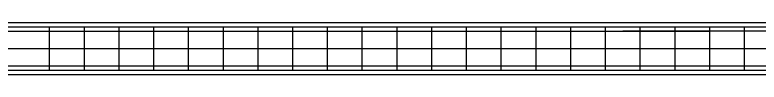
# Model space of a CAD drawing. Extents: x -341000 to 1341000, y 175 to 1868317.
# Drawn here: x 500000 to 928410, y 985000 to 1015000 of the extents above; entities that cross this region are included whole.
import ezdxf

# ---------------------------------------------------------------- set-up
doc = ezdxf.new("R2010")
doc.units = 0
doc.layers.add('Level 1', color=7, linetype='Continuous')
doc.layers.add('Level 7', color=7, linetype='Continuous')

# ---------------------------------------------------------------- blocks, each defined once
blk = doc.blocks.new('COMPRS0004')
at = {"layer": 'Level 7'}
for p, q in [((20000, -12500), (20000, 12500)), ((40000, -12500), (40000, 12500)), ((60000, -12500), (60000, 12500)), ((80000, -12500), (80000, 12500)), ((100000, -12500), (100000, 12500)), ((120000, -12500), (120000, 12500)), ((140000, -12500), (140000, 12500)), ((160000, -12500), (160000, 12500)), ((180000, -12500), (180000, 12500)), ((200000, -12500), (200000, 12500)), ((220000, -12500), (220000, 12500)), ((240000, -12500), (240000, 12500)), ((260000, -12500), (260000, 12500)), ((280000, -12500), (280000, 12500)), ((300000, -12500), (300000, 12500)), ((320000, -12500), (320000, 12500)), ((340000, -12500), (340000, 12500)), ((360000, -12500), (360000, 12500)), ((380000, -12500), (380000, 12500)), ((400000, -12500), (400000, 12500)), ((420000, -12500), (420000, 12500))]:
    blk.add_line(p, q, dxfattribs=at)

msp = doc.modelspace()

# ---------------------------------------------------------------- linework, layer by layer
at = {"layer": 'Level 1'}
msp.add_lwpolyline([(-259000, 1000000), (1259000, 1000000)], dxfattribs=at)
at = {"layer": 'Level 7'}
for p, q in [((0, 1015000), (999900, 1015000)), ((0, 1012500), (999900, 1012500)), ((150000, 1010000), (900000, 1010000)), ((999900, 1010000), (850002, 1010000)), ((94106, 990000), (999900, 990000)), ((150000, 990000), (900000, 990000)), ((94106, 987500), (999900, 987500)), ((94106, 985000), (999900, 985000))]:
    msp.add_line(p, q, dxfattribs=at)

# ---------------------------------------------------------------- block references
msp.add_blockref('COMPRS0004', (500000, 1000000), dxfattribs=at)

doc.saveas('drawing.dxf')
